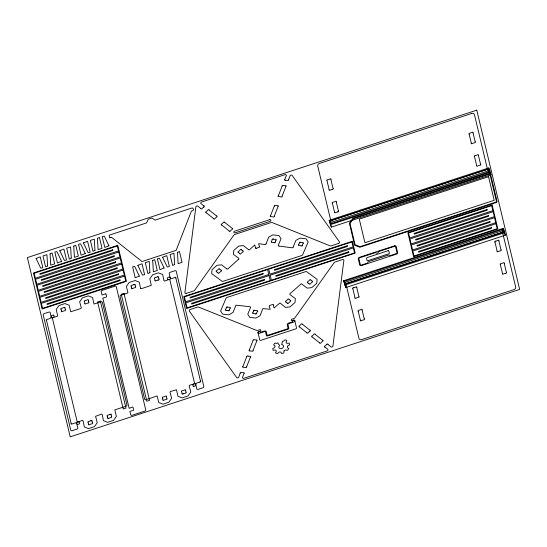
<?xml version="1.0" encoding="UTF-8"?>
<svg xmlns="http://www.w3.org/2000/svg" width="547" height="547" viewBox="0 0 547 547"><rect width="100%" height="100%" fill="white"/><g stroke="black" fill="none" stroke-linecap="round" stroke-linejoin="round"><path stroke-width="0.82" d="M110.802 237.521L111.451 237.234L142.008 261.541L176.161 250.341L191.416 211.039C192.975 211.053 194.718 209.453 192.325 207.887L155.04 220.12L152.456 218.356A1.169 0.896 -25.1 0 0 151.389 218.232L148.873 219.053A1.169 0.896 -25.1 0 0 148.025 219.812L146.596 222.889L109.181 235.189L109.591 237.863L110.863 237.398M225.747 309.397L226.342 307.886M229.466 309.841L230.061 308.33M270.56 215.648L274.259 206.233M278.402 195.648L282.095 186.233M284.85 179.231L286.245 175.669A1.169 0.896 -25.1 0 0 284.973 174.664L201.638 202A1.169 0.896 -25.1 0 0 200.995 203.634L203.771 205.829M274.286 216.092L277.979 206.677M282.122 196.093L285.821 186.677M288.57 179.676L290.06 175.867A1.169 0.896 -25.1 0 1 292.125 175.389L339.434 241.849A1.238 0.95 -25.1 0 1 338.607 243.422M266.102 243.743L268.645 237.261L272.816 234.875L279.004 235.613L281.028 238.731L278.149 245.603L278.888 246.15M271.551 241.391L272.146 239.88M275.278 241.829L275.866 240.318M252.933 312.624L253.521 311.113M256.652 313.062L257.24 311.551M240.208 373.266L238.711 377.088A1.169 0.896 -25.1 0 1 236.653 377.567L189.337 311.099A1.238 0.95 -25.1 0 1 190.171 309.527L197.392 307.154A1.956 1.504 -25.1 0 1 198.814 307.161L256.584 330.381A1.559 1.197 -25.1 0 0 257.712 330.388L259.729 329.725A0.937 0.718 -25.1 0 1 260.789 330.142A0.937 0.718 -25.1 0 1 260.071 331.14L258.485 331.687L257.972 332.473L259.729 339.913A0.978 0.752 -25.1 0 0 260.83 340.343L295.756 328.884A0.978 0.752 -25.1 0 0 296.501 327.844L294.71 320.426L293.924 320.063L292.324 320.556A0.937 0.718 -25.1 0 1 291.271 320.139A0.937 0.718 -25.1 0 1 291.989 319.14L293.999 318.484A1.559 1.197 -25.1 0 0 294.963 317.786L334.032 262.806A1.956 1.504 -25.1 0 1 335.243 261.931L342.463 259.565A1.238 0.95 -25.1 0 1 343.872 260.399L332.932 345.984A1.169 0.896 -25.1 0 1 330.956 346.832L327.981 344.473M242.95 366.271L246.642 356.856M249.357 349.936L253.049 340.521M293.24 246.964L295.783 240.475L299.954 238.095L306.142 238.827L308.159 241.945L302.751 254.581A1.559 1.197 -25.1 0 1 301.629 255.552L223.279 281.254A1.559 1.197 -25.1 0 1 221.891 281.103L211.668 273.603L212.01 269.705L216.974 265.316L221.597 264.816L226.636 268.809M243.928 373.71L242.533 377.273A1.169 0.896 -25.1 0 0 243.805 378.285L327.133 350.948A1.169 0.896 -25.1 0 0 327.769 349.314L325 347.119M246.67 366.716L250.362 357.3M253.076 350.381L256.769 340.959M298.737 244.612L299.325 243.1M302.457 245.049L303.052 243.538M273.452 305.151L274.033 308.016L279.975 302.929L285.418 307.393L290.04 306.888L295.004 302.498L295.346 298.607L289.842 294.484L289.903 293.76L301.37 283.702L307.182 288.132L311.804 287.633L316.768 283.237L317.11 279.346L306.881 271.838A1.559 1.197 -25.1 0 0 305.493 271.695L227.142 297.397A1.559 1.197 -25.1 0 0 226.02 298.368L220.612 311.004L222.629 314.122L228.824 314.853L232.995 312.474L235.989 305.151L250.252 306.771L250.629 307.346L247.75 314.224L249.767 317.335L255.955 318.074L260.133 315.687L262.799 308.563L270.163 309.287L269.425 306.518A0.766 0.588 -25.1 0 1 269.644 305.479L272.782 304.447A0.773 0.595 -25.1 0 1 273.459 305.151M203.662 207.046L202.233 208.318A0.745 0.574 -25.1 0 1 200.817 208.598M238.376 259.415L227.716 269.062L226.663 268.994M309.711 331.318L308.276 332.59A0.745 0.574 -25.1 0 1 306.867 332.863M326.538 344.631L325.103 345.902A0.745 0.574 -25.1 0 0 324.85 347.099M258.731 331.578L257.986 332.617M238.547 259.381L238.964 258.492L233.425 254.341L233.767 250.451L238.731 246.054L243.353 245.555L248.4 249.548M199.641 382.079L197.139 382.907A1.764 1.354 -25.1 0 0 195.778 384.78L195.778 384.958A1.525 1.169 -25.1 0 1 193.508 386.216L193.323 386.141M332.193 189.433L330.333 190.048A0.745 0.574 -25.1 0 1 329.082 189.706M475.37 155.594L477.23 154.986A0.745 0.574 -25.1 0 1 478.475 155.327M337.561 211.894L335.701 212.503A0.745 0.574 -25.1 0 1 334.456 212.161M329.164 220.304L488.731 167.956L489.866 170.37L490.919 174.78L331.352 227.128L329.164 220.304L330.299 222.718M133.892 284.659L132.032 285.267A0.745 0.574 -25.1 0 0 131.123 286.313M157.338 276.96L155.478 277.575A0.745 0.574 -25.1 0 0 154.562 278.621M488.861 171.136L488.088 169.091L329.677 221.036L330.361 223.901L488.786 171.902M488.792 171.922L488.115 169.085L329.677 221.063L330.696 223.778M132.771 288.351L134.63 287.743A0.745 0.574 -25.1 0 0 135.547 286.69M158.076 280.05L156.216 280.659A0.745 0.574 -25.1 0 1 154.972 280.317M256.618 248.14L258.478 247.524A0.745 0.574 -25.1 0 0 259.394 246.478M330.217 224.714L489.791 172.367L490.919 174.78M186.411 293.349L193.529 291.018A1.956 1.504 -25.1 0 0 194.739 290.142L233.808 235.162A1.559 1.197 -25.1 0 1 234.772 234.465L271.059 222.561A1.559 1.197 -25.1 0 1 272.194 222.567L329.964 245.788A1.956 1.504 -25.1 0 0 331.379 245.794L338.497 243.456M343.619 280.734L503.185 228.386L504.313 230.8L505.373 235.203L345.807 287.551L343.619 280.734L345.506 284.919M344.104 281.363L502.536 229.391L503.671 231.805L345.232 283.777L344.104 281.363L344.781 284.201L503.219 232.229L502.536 229.391M344.672 285.137L504.238 232.796L505.373 235.203M353.711 287.784L355.564 287.168A0.745 0.574 -25.1 0 1 356.815 287.51M495.835 241.159L497.695 240.543A0.745 0.574 -25.1 0 1 498.939 240.885M505.524 273.281L503.664 273.89A0.745 0.574 -25.1 0 1 502.419 273.548M90.809 420.807L88.949 421.416A0.745 0.574 -25.1 0 0 88.033 422.469M109.968 414.523L108.108 415.132A0.745 0.574 -25.1 0 0 107.191 416.185M108.839 418.216L110.706 417.607A0.745 0.574 -25.1 0 0 111.615 416.561M183.286 393.792L185.146 393.184A0.745 0.574 -25.1 0 0 186.062 392.137M293.664 320.118L294.758 320.549M285.479 180.209L287.264 180.421A0.745 0.574 -25.1 0 0 288.597 179.799M273.452 239.135L275.237 239.347A0.745 0.574 -25.1 0 1 275.982 240.215M300.631 242.355L302.423 242.567A0.745 0.574 -25.1 0 1 303.168 243.436M273.972 242.574L272.187 242.362A0.745 0.574 -25.1 0 1 271.442 241.494M301.158 245.794L299.366 245.582A0.745 0.574 -25.1 0 1 298.621 244.714M279.045 246.075L292.481 247.839L293.301 247.135M227.641 307.14L229.432 307.359A0.745 0.574 -25.1 0 1 230.178 308.228M254.827 310.368L256.611 310.58A0.745 0.574 -25.1 0 1 257.357 311.448M226.376 310.375L228.167 310.587M255.346 313.807L253.562 313.595A0.745 0.574 -25.1 0 1 252.817 312.727M247.948 356.111L249.733 356.323A0.745 0.574 -25.1 0 1 250.478 357.191M53.305 315.188L53.668 315.325M193.686 386.278L193.494 386.216A1.525 1.169 -25.1 0 1 193.583 384.131L193.768 384.015A0.978 0.752 -25.1 0 0 194.513 382.975L169.878 279.968A0.978 0.752 -25.1 0 0 168.784 279.538L168.565 279.565A1.525 1.169 -25.1 0 1 167.573 277.828A1.525 1.169 -25.1 0 1 170.062 277.52L170.165 277.657A1.764 1.354 -25.1 0 0 172.148 278.437L174.657 277.616A0.745 0.574 -25.1 0 1 175.902 277.958M310.853 280.16L312.029 281.096M307.872 282.806L309.048 283.736M209.227 210.137L216.557 215.935M224.796 222.458L232.126 228.256M200.79 208.475L197.809 206.123A1.169 0.896 -25.1 0 0 195.84 206.964L184.9 292.542A1.238 0.95 -25.1 0 0 186.308 293.383M206.24 212.776L213.576 218.581M221.815 225.097L229.145 230.902M241.548 249.917L242.724 250.847M238.56 252.557L239.736 253.487M289.055 299.455L290.231 300.385M286.074 302.094L287.25 303.024M302.484 324.303L309.814 330.101M315.202 334.361L322.532 340.166M299.503 326.942L306.833 332.747M312.221 337.007L319.551 342.805M219.75 269.206L220.926 270.136M216.769 271.845L217.945 272.775M330.08 222.738L330.648 223.942M503.643 232.331L502.809 230.533L503.185 232.215M105.94 294.06L106.542 296.563A0.773 0.595 -25.1 0 1 105.557 297.294L102.795 298.108L129.16 408.301L131.889 407.324A0.766 0.588 -25.1 0 1 133.044 407.337L133.646 409.847A0.773 0.595 -25.1 0 1 132.668 410.571L129.899 411.392L130.692 414.722A1.238 0.95 -25.1 0 0 132.087 415.269L144.784 411.098A1.238 0.95 -25.1 0 0 145.734 409.785L116.299 286.731A1.238 0.95 -25.1 0 0 114.911 286.204L102.214 290.375A1.244 0.957 -25.1 0 0 101.257 291.66L102.05 295.024L104.778 294.04A0.766 0.588 -25.1 0 1 105.933 294.06M248.413 249.692L249.391 249.87L254.765 244.919L255.422 247.668M488.088 169.091L488.519 170.76M488.731 167.956L489.791 172.367M503.185 228.386L504.238 232.796M473.059 133.003L475.131 141.68M478.427 155.457L480.505 164.134M498.891 241.015L500.963 249.692M504.266 263.469L506.337 272.146M469.182 134.275L471.261 142.952M474.557 156.729L476.628 165.406M495.021 242.287L497.093 250.964M500.389 264.741L502.467 273.418M330.928 179.628L333.007 188.305M336.302 202.082L338.374 210.759M356.767 287.64L358.839 296.317M362.135 310.094L364.213 318.771M327.058 180.9L329.13 189.577M332.432 203.354L334.504 212.031M352.89 288.912L354.969 297.589M358.264 311.366L360.336 320.043M330.997 225.658L331.352 227.128M344.747 283.141L345.807 287.551M259.292 246.396L258.635 243.654L265.398 244.618L266.157 243.866M175.854 278.088L200.455 380.951M158.534 277.432L158.89 278.915M185.604 390.572L185.959 392.055M154.664 278.703L155.02 280.187M181.734 391.837L182.089 393.32M166.452 396.855L166.808 398.339M162.582 398.127L162.938 399.611M135.095 285.124L135.444 286.607M131.218 286.396L131.574 287.879M88.361 300.453L88.717 301.937M84.491 301.725L84.847 303.209M111.164 414.995L111.52 416.479M107.294 416.267L107.643 417.744M64.943 308.139L65.298 309.623M92.005 421.279L92.361 422.763M61.073 309.411L61.428 310.894M88.135 422.551L88.491 424.034M46.536 320.508L71.137 423.371M258.054 332.911A0.978 0.752 -25.1 0 0 259.155 333.342L264.481 331.591A0.978 0.752 -25.1 0 1 265.582 332.022L266.444 335.632A0.779 0.602 -25.1 0 0 267.319 335.981L288.276 329.109A0.779 0.602 -25.1 0 0 288.871 328.275L288.009 324.665A0.978 0.752 -25.1 0 1 288.754 323.633L294.081 321.882A0.978 0.752 -25.1 0 0 294.826 320.843M326.525 344.631A0.745 0.574 -25.1 0 1 327.954 344.35M244.044 373.608A0.745 0.574 -25.1 0 0 243.292 372.733L241.514 372.528A0.745 0.574 -25.1 0 0 240.181 373.143M256.632 248.14A0.745 0.574 -25.1 0 1 255.374 247.798M285.486 180.216A0.745 0.574 -25.1 0 1 284.734 179.341M203.915 205.85A0.745 0.574 -25.1 0 1 203.662 207.06M226.383 310.381A0.745 0.574 -25.1 0 1 225.631 309.506M229.494 309.964A0.745 0.574 -25.1 0 1 228.154 310.593M226.314 307.763A0.745 0.574 -25.1 0 1 227.655 307.134M256.68 313.185A0.745 0.574 -25.1 0 1 255.34 313.814M253.493 310.99A0.745 0.574 -25.1 0 1 254.834 310.361M289.028 299.332A0.745 0.574 -25.1 0 0 287.599 299.612L286.184 300.877A0.745 0.574 -25.1 0 0 285.931 302.074M287.284 303.147A0.745 0.574 -25.1 0 0 288.707 302.867L290.129 301.595A0.745 0.574 -25.1 0 0 290.382 300.406M310.826 280.043A0.745 0.574 -25.1 0 0 309.397 280.324L307.982 281.589A0.745 0.574 -25.1 0 0 307.729 282.785M309.082 283.859A0.745 0.574 -25.1 0 0 310.505 283.578L311.927 282.307A0.745 0.574 -25.1 0 0 312.18 281.11M217.973 272.898A0.745 0.574 -25.1 0 0 219.395 272.618L220.817 271.353A0.745 0.574 -25.1 0 0 221.07 270.156M219.716 269.083A0.745 0.574 -25.1 0 0 218.294 269.363L216.872 270.628A0.745 0.574 -25.1 0 0 216.619 271.825M239.771 253.61A0.745 0.574 -25.1 0 0 241.193 253.329L242.615 252.064A0.745 0.574 -25.1 0 0 242.868 250.868M241.514 249.794A0.745 0.574 -25.1 0 0 240.092 250.075L238.67 251.34A0.745 0.574 -25.1 0 0 238.417 252.536M272.119 239.757A0.745 0.574 -25.1 0 1 273.459 239.128M275.305 241.952A0.745 0.574 -25.1 0 1 273.965 242.581M299.305 242.977A0.745 0.574 -25.1 0 1 300.645 242.348M302.484 245.172A0.745 0.574 -25.1 0 1 301.144 245.801M471.213 143.082A0.745 0.574 -25.1 0 0 472.471 143.423L474.317 142.808A0.745 0.574 -25.1 0 0 475.234 141.762M473.107 132.873A0.745 0.574 -25.1 0 0 471.849 132.531L469.996 133.14A0.745 0.574 -25.1 0 0 469.087 134.193M476.581 165.536A0.745 0.574 -25.1 0 0 477.839 165.878L479.685 165.269A0.745 0.574 -25.1 0 0 480.601 164.216M474.454 156.647A0.745 0.574 -25.1 0 1 475.377 155.587M333.102 188.387A0.745 0.574 -25.1 0 1 332.186 189.447M330.976 179.498A0.745 0.574 -25.1 0 0 329.725 179.156L327.872 179.765A0.745 0.574 -25.1 0 0 326.956 180.818M338.477 210.841A0.745 0.574 -25.1 0 1 337.554 211.901M336.35 201.952A0.745 0.574 -25.1 0 0 335.092 201.611L333.246 202.219A0.745 0.574 -25.1 0 0 332.33 203.272M354.921 297.718A0.745 0.574 -25.1 0 0 356.179 298.067L358.025 297.452A0.745 0.574 -25.1 0 0 358.941 296.399M352.794 288.83A0.745 0.574 -25.1 0 1 353.718 287.77M360.288 320.173A0.745 0.574 -25.1 0 0 361.546 320.521L363.399 319.906A0.745 0.574 -25.1 0 0 364.309 318.853M362.182 309.964A0.745 0.574 -25.1 0 0 360.931 309.623L359.078 310.238A0.745 0.574 -25.1 0 0 358.162 311.284M497.045 251.094A0.745 0.574 -25.1 0 0 498.303 251.442L500.156 250.827A0.745 0.574 -25.1 0 0 501.066 249.774M494.919 242.205A0.745 0.574 -25.1 0 1 495.842 241.145M506.44 272.228A0.745 0.574 -25.1 0 1 505.517 273.288M504.313 263.339A0.745 0.574 -25.1 0 0 503.055 262.998L501.202 263.613A0.745 0.574 -25.1 0 0 500.293 264.659M229.172 231.019A0.745 0.574 -25.1 0 0 230.602 230.745L232.024 229.473A0.745 0.574 -25.1 0 0 232.277 228.277M224.762 222.335A0.745 0.574 -25.1 0 0 223.34 222.615L221.918 223.887A0.745 0.574 -25.1 0 0 221.665 225.084M213.603 218.704A0.745 0.574 -25.1 0 0 215.033 218.424L216.448 217.152A0.745 0.574 -25.1 0 0 216.701 215.956M209.193 210.014A0.745 0.574 -25.1 0 0 207.771 210.294L206.349 211.566A0.745 0.574 -25.1 0 0 206.096 212.762M285.937 186.568A0.745 0.574 -25.1 0 0 285.185 185.693L283.401 185.488A0.745 0.574 -25.1 0 0 282.067 186.11M278.286 195.751A0.745 0.574 -25.1 0 0 279.038 196.633L280.823 196.838A0.745 0.574 -25.1 0 0 282.156 196.216M278.095 206.568A0.745 0.574 -25.1 0 0 277.343 205.693L275.558 205.487A0.745 0.574 -25.1 0 0 274.232 206.11M270.45 215.75A0.745 0.574 -25.1 0 0 271.196 216.633L272.98 216.838A0.745 0.574 -25.1 0 0 274.314 216.215M249.241 350.039A0.745 0.574 -25.1 0 0 249.986 350.914L251.777 351.119A0.745 0.574 -25.1 0 0 253.104 350.504M256.885 340.856A0.745 0.574 -25.1 0 0 256.133 339.981L254.348 339.776A0.745 0.574 -25.1 0 0 253.022 340.398M302.45 324.18A0.745 0.574 -25.1 0 0 301.028 324.46L299.606 325.725A0.745 0.574 -25.1 0 0 299.353 326.921M309.964 330.121A0.745 0.574 -25.1 0 1 309.711 331.325M315.175 334.244A0.745 0.574 -25.1 0 0 313.746 334.518L312.323 335.79A0.745 0.574 -25.1 0 0 312.07 336.986M319.585 342.928A0.745 0.574 -25.1 0 0 321.007 342.648L322.429 341.376A0.745 0.574 -25.1 0 0 322.682 340.179M242.834 366.374A0.745 0.574 -25.1 0 0 243.586 367.256L245.371 367.461A0.745 0.574 -25.1 0 0 246.697 366.839M246.615 356.733A0.745 0.574 -25.1 0 1 247.955 356.104M133.885 284.652A0.745 0.574 -25.1 0 1 135.143 284.994M132.784 288.358A0.745 0.574 -25.1 0 1 131.526 288.009M158.986 278.997A0.745 0.574 -25.1 0 1 158.069 280.057M157.324 276.96A0.745 0.574 -25.1 0 1 158.582 277.302M84.799 303.339A0.745 0.574 -25.1 0 0 86.05 303.688L87.903 303.072A0.745 0.574 -25.1 0 0 88.819 302.019M88.409 300.324A0.745 0.574 -25.1 0 0 87.158 299.982L85.305 300.597A0.745 0.574 -25.1 0 0 84.395 301.643M61.38 311.024A0.745 0.574 -25.1 0 0 62.638 311.366L64.484 310.751A0.745 0.574 -25.1 0 0 65.401 309.705M64.99 308.009A0.745 0.574 -25.1 0 0 63.739 307.66L61.886 308.276A0.745 0.574 -25.1 0 0 60.977 309.328M183.3 393.799A0.745 0.574 -25.1 0 1 182.042 393.45M185.659 390.442A0.745 0.574 -25.1 0 0 184.401 390.093L182.548 390.708A0.745 0.574 -25.1 0 0 181.638 391.755M162.883 399.741A0.745 0.574 -25.1 0 0 164.141 400.083L165.994 399.467A0.745 0.574 -25.1 0 0 166.903 398.421M166.5 396.725A0.745 0.574 -25.1 0 0 165.242 396.377L163.396 396.992A0.745 0.574 -25.1 0 0 162.48 398.045M108.853 418.223A0.745 0.574 -25.1 0 1 107.595 417.881M109.954 414.517A0.745 0.574 -25.1 0 1 111.212 414.865M88.443 424.164A0.745 0.574 -25.1 0 0 89.694 424.506L91.547 423.891A0.745 0.574 -25.1 0 0 92.457 422.845M90.795 420.8A0.745 0.574 -25.1 0 1 92.053 421.149M293.295 320.241A0.944 0.725 -25.1 0 0 292.816 320.528L292.604 320.836A1.046 0.807 -25.1 0 0 292.556 321.308L292.214 321.923L288.631 323.106A1.757 1.347 -25.1 0 0 287.284 324.973L288.064 328.275L287.606 328.809L267.654 335.345L267.127 335.14L266.334 331.844A1.757 1.347 -25.1 0 0 264.358 331.065L260.769 332.234L260.208 331.92A1.046 0.807 -25.1 0 0 259.955 331.55L259.634 331.414A0.944 0.725 -25.1 0 0 259.1 331.455M200.558 381.033A0.745 0.574 -25.1 0 1 199.634 382.093M46.44 320.426A0.745 0.574 -25.1 0 1 47.357 319.366L49.852 318.552A1.764 1.354 -25.1 0 0 51.213 316.679L51.22 316.501A1.525 1.169 -25.1 0 1 53.497 315.25A1.525 1.169 -25.1 0 1 53.415 317.335L53.223 317.445A0.978 0.752 -25.1 0 0 52.478 318.484L77.113 421.491A0.978 0.752 -25.1 0 0 78.214 421.922L78.433 421.901A1.525 1.169 -25.1 0 1 79.424 423.638A1.525 1.169 -25.1 0 1 76.929 423.939L76.826 423.802A1.764 1.354 -25.1 0 0 74.843 423.022L72.341 423.843A0.745 0.574 -25.1 0 1 71.089 423.501M349.43 223.265L354.504 244.858A1.169 0.896 -25.1 0 0 354.976 245.371L359.386 247.107A1.169 0.896 -25.1 0 0 360.234 247.114L496.129 202.527A1.169 0.903 -25.1 0 0 497.025 201.282L490.529 174.151A1.183 0.909 -25.1 0 0 489.196 173.631L353.321 218.219A1.169 0.896 -25.1 0 0 352.603 218.732L349.43 223.265M47.596 265.91L45.599 266.847L42.994 255.948L46.933 254.676L47.596 265.91M50.078 253.883L50.734 265.145L54.679 263.873L52.068 252.974L50.078 253.883M71.274 258.143L69.284 259.08L66.672 248.181L70.611 246.909L71.274 258.143M73.756 246.116L74.419 257.377L78.358 256.105L75.746 245.206L73.756 246.116M94.952 250.376L92.963 251.312L90.351 240.413L94.289 239.135L94.952 250.376M97.434 238.348L98.098 249.61L102.036 248.338L99.424 237.432L97.434 238.348M149.892 272.652L147.895 273.596L145.29 262.69L149.228 261.418L149.892 272.652M152.709 260.522L153.365 271.784L157.304 270.505L154.698 259.606L152.709 260.488M174.637 264.536L172.647 265.48L170.035 254.574L173.973 253.302L174.637 264.536M177.454 252.399L178.117 263.661L182.055 262.389L179.443 251.49L177.46 252.372M51.24 317.602L51.951 318.033L57.709 316.057L56.232 309.431L59.069 305.479L64.922 303.558L69.107 305.205L70.727 311.756L80.963 308.494L81.305 307.865L79.643 301.746L82.481 297.8L88.334 295.879L92.518 297.527L94.029 304.029L101.072 301.759A1.169 0.896 -25.1 0 1 102.392 302.279L126.959 404.985A1.169 0.896 -25.1 0 1 126.063 406.23L114.836 409.874L116.361 416.458L113.516 420.411L107.663 422.325L103.486 420.684L102.193 414.448L101.557 414.12L95.595 416.315L97.216 422.735L94.378 426.687L88.525 428.609L84.341 426.961L83.035 420.684L82.474 420.39L76.477 422.537L77.797 427.85A1.238 0.95 -25.1 0 1 76.847 429.169L72.163 430.701A1.238 0.95 -25.1 0 1 70.768 430.154L43.22 314.956A1.238 0.95 -25.1 0 1 44.163 313.636L48.847 312.105A1.238 0.95 -25.1 0 1 50.242 312.652L51.247 317.575M283.968 350.928L283.893 352.89L281.719 353.656L280.796 352.063L279.148 352.008L277.432 353.629L275.538 352.931L276.379 351.071L275.449 349.991L273.172 350.312L272.7 348.555L274.683 347.523L275.107 345.964L273.603 344.877L274.833 343.099L276.775 343.42L277.596 342.825L279.647 345.458A2.462 1.894 -25.1 0 0 279.667 348.46A2.462 1.894 -25.1 0 0 283.23 347.359A2.462 1.894 -25.1 0 0 282.061 344.719L281.698 344.658L282.471 341.246L283.353 341.266L284.939 339.783L286.833 340.48L286.033 342.251L286.97 343.407L289.165 343.092L289.671 344.856L287.633 345.909L287.196 347.4L288.768 348.528L287.531 350.312L285.431 349.957L283.968 350.928M140.552 288.276L141.317 288.713L151.287 285.356L149.803 278.731L152.647 274.779L158.5 272.857L162.685 274.505L163.977 280.741L164.483 281.076L170.514 278.977L169.228 273.616A1.238 0.95 -25.1 0 1 170.179 272.297L174.855 270.758A1.238 0.95 -25.1 0 1 176.25 271.312L203.819 386.503A1.238 0.95 -25.1 0 1 202.869 387.823L198.185 389.355A1.238 0.95 -25.1 0 1 196.797 388.808L195.511 383.447L189.433 385.32L189.146 385.915L190.807 392.028L187.963 395.98L182.11 397.901L177.932 396.254L176.469 389.779L170.397 391.536L170.001 392.199L171.662 398.312L168.818 402.264L162.965 404.185L158.787 402.537L157.105 395.973L145.96 399.7A1.169 0.896 -25.1 0 1 144.64 399.187L120.066 296.481A1.169 0.896 -25.1 0 1 120.962 295.236L127.957 292.939L126.398 286.409L129.236 282.457L135.088 280.536L139.273 282.184L140.552 288.276M36.095 258.464L40.745 268.208L42.837 267.757L40.232 256.858L36.095 258.43M59.773 250.697L64.423 260.44L66.515 259.989L63.91 249.09L59.773 250.676M61.579 261.336L57.442 262.963L54.837 252.064L56.929 251.613L61.579 261.336M83.452 242.93L88.101 252.673L90.193 252.222L87.588 241.323L83.459 242.889M85.264 253.569L81.12 255.196L78.515 244.297L80.607 243.846L85.257 253.589M108.942 245.801L104.798 247.429L102.193 236.53L104.286 236.072L108.935 245.822M137.871 265.377L142.521 275.127L144.613 274.669L142.008 263.77L137.878 265.343M139.341 276.132L135.205 277.76L132.6 266.854L134.692 266.403L139.341 276.112M162.616 257.261L167.273 267.004L169.365 266.553L166.753 255.654L162.623 257.227M164.093 268.009L159.95 269.637L157.345 258.738L159.437 258.287L164.093 267.989M349.971 223.313L355.071 244.714L360.015 246.697L496.026 202.082L496.471 201.46L489.962 174.336L489.305 174.076L353.424 218.656L349.971 223.313M476.779 110.159L27.35 257.589L70.221 436.841L519.65 289.411L476.779 110.159M471.658 113.496L319.598 163.375A2.475 1.901 -25.1 0 0 317.704 165.994L331.236 222.376L487.883 170.985L474.44 114.576A2.475 1.901 -25.1 0 0 471.658 113.496M117.79 245.329L33.504 272.98L42.112 308.98L126.405 281.329L117.79 245.329M117.345 245.952L34.16 273.24L35.357 278.238L118.542 250.95L117.345 245.952M112.709 249.774L39.822 273.685L39.993 274.416L112.887 250.505L112.709 249.774M118.788 251.976L35.603 279.264L36.793 284.262L119.978 256.974L118.788 251.976M114.152 255.798L41.257 279.708L41.435 280.44L114.323 256.529L114.152 255.798M120.224 257.999L37.039 285.288L38.235 290.286L121.42 262.998L120.224 257.999M115.588 261.822L42.7 285.732L42.878 286.464L115.766 262.553L115.588 261.822M121.666 264.023L38.481 291.312L39.678 296.31L122.863 269.021L121.666 264.023M117.031 267.845L44.143 291.756L44.321 292.488L117.208 268.577L117.031 267.845M269.637 219.682L234.711 231.142A1.121 0.862 -25.1 0 0 233.849 232.331A1.121 0.862 -25.1 0 0 235.114 232.831L270.04 221.371A1.121 0.862 -25.1 0 0 270.902 220.181A1.121 0.862 -25.1 0 0 269.637 219.682M123.109 270.047L39.924 297.342L41.121 302.334L124.306 275.045L123.109 270.047M118.473 273.869L45.586 297.78L45.757 298.512L118.644 274.601L118.473 273.869M124.552 276.078L41.367 303.366L42.557 308.358L125.742 281.069L124.552 276.078M119.909 279.893L47.021 303.804L47.199 304.542L120.087 280.625L119.909 279.893M100.374 301.076L97.639 301.971L123.225 408.958L125.96 408.062L100.374 301.076M123.964 293.336L121.229 294.231L146.822 401.218L149.557 400.322L123.964 293.336M488.539 176.702L359.283 219.115L364.924 242.718L494.208 200.305L488.539 176.702M352.357 241.275L183.771 296.583L186.623 308.481L355.181 253.104L352.357 241.275M267.62 269.555L184.435 296.843L185.624 301.835L268.809 274.546L267.62 269.555M351.906 241.897L268.721 269.186L269.917 274.184L353.102 246.888L351.906 241.897M262.977 273.37L190.089 297.281L190.267 298.019L263.155 274.102L262.977 273.37M347.27 245.712L274.375 269.63L274.553 270.368L347.441 246.451L347.27 245.712M269.056 275.579L185.871 302.867L187.067 307.858L270.252 280.57L269.056 275.579M353.348 247.921L270.163 275.209L271.36 280.208L354.545 252.912L353.348 247.921M264.42 279.394L191.532 303.305L191.71 304.043L264.598 280.126L264.42 279.394M348.706 251.736L275.818 275.654L275.996 276.392L348.883 252.475L348.706 251.736M492.136 205.022L407.843 232.673L413.573 256.625L497.866 228.974L492.136 205.022M491.691 205.645L408.506 232.933L409.703 237.931L492.881 210.643L491.691 205.645M487.056 209.467L414.161 233.378L414.339 234.109L487.227 210.198L487.056 209.467M493.127 211.668L409.942 238.957L411.139 243.955L494.324 216.667L493.127 211.668M394.428 245.856L359.495 257.316A1.559 1.197 -25.1 0 0 358.306 258.977L359.714 264.878A1.559 1.197 -25.1 0 0 361.471 265.568L396.404 254.109A1.559 1.197 -25.1 0 0 397.594 252.447L396.185 246.553A1.559 1.197 -25.1 0 0 394.428 245.856M375.741 252.502L359.611 257.794A0.923 0.711 -25.1 0 0 358.907 258.779L360.316 264.68A0.923 0.711 -25.1 0 0 361.355 265.09L367.755 262.991A1.415 1.087 -25.1 0 1 368.849 261.528L388.384 255.114A1.415 1.087 -25.1 0 1 389.97 255.702L396.288 253.63A0.923 0.711 -25.1 0 0 396.999 252.646L395.584 246.745A0.923 0.711 -25.1 0 0 394.544 246.335L378.415 251.627A1.415 1.087 -25.1 0 1 377.321 253.097A1.415 1.087 -25.1 0 1 375.741 252.502M488.492 215.491L415.604 239.401L415.782 240.133L488.669 216.222L488.492 215.491M388.055 250.731L367.105 257.61A0.732 0.561 -25.1 0 0 366.545 258.389L367.016 260.345A0.732 0.561 -25.1 0 0 367.837 260.673L388.794 253.801A0.732 0.561 -25.1 0 0 389.348 253.022L388.883 251.059A0.732 0.561 -25.1 0 0 388.055 250.731M494.57 217.692L411.385 244.981L412.582 249.979L495.767 222.691L494.57 217.692M489.934 221.514L417.046 245.425L417.224 246.157L490.112 222.246L489.934 221.514M496.013 223.716L412.828 251.005L414.024 256.003L497.209 228.714L496.013 223.716M491.377 227.538L418.489 251.449L418.66 252.181L491.548 228.27L491.377 227.538M502.173 230.731L345.526 282.122L358.955 338.477A2.475 1.901 -25.1 0 0 361.738 339.55L513.797 289.671A2.475 1.901 -25.1 0 0 515.691 287.059L502.173 230.731"/></g></svg>
